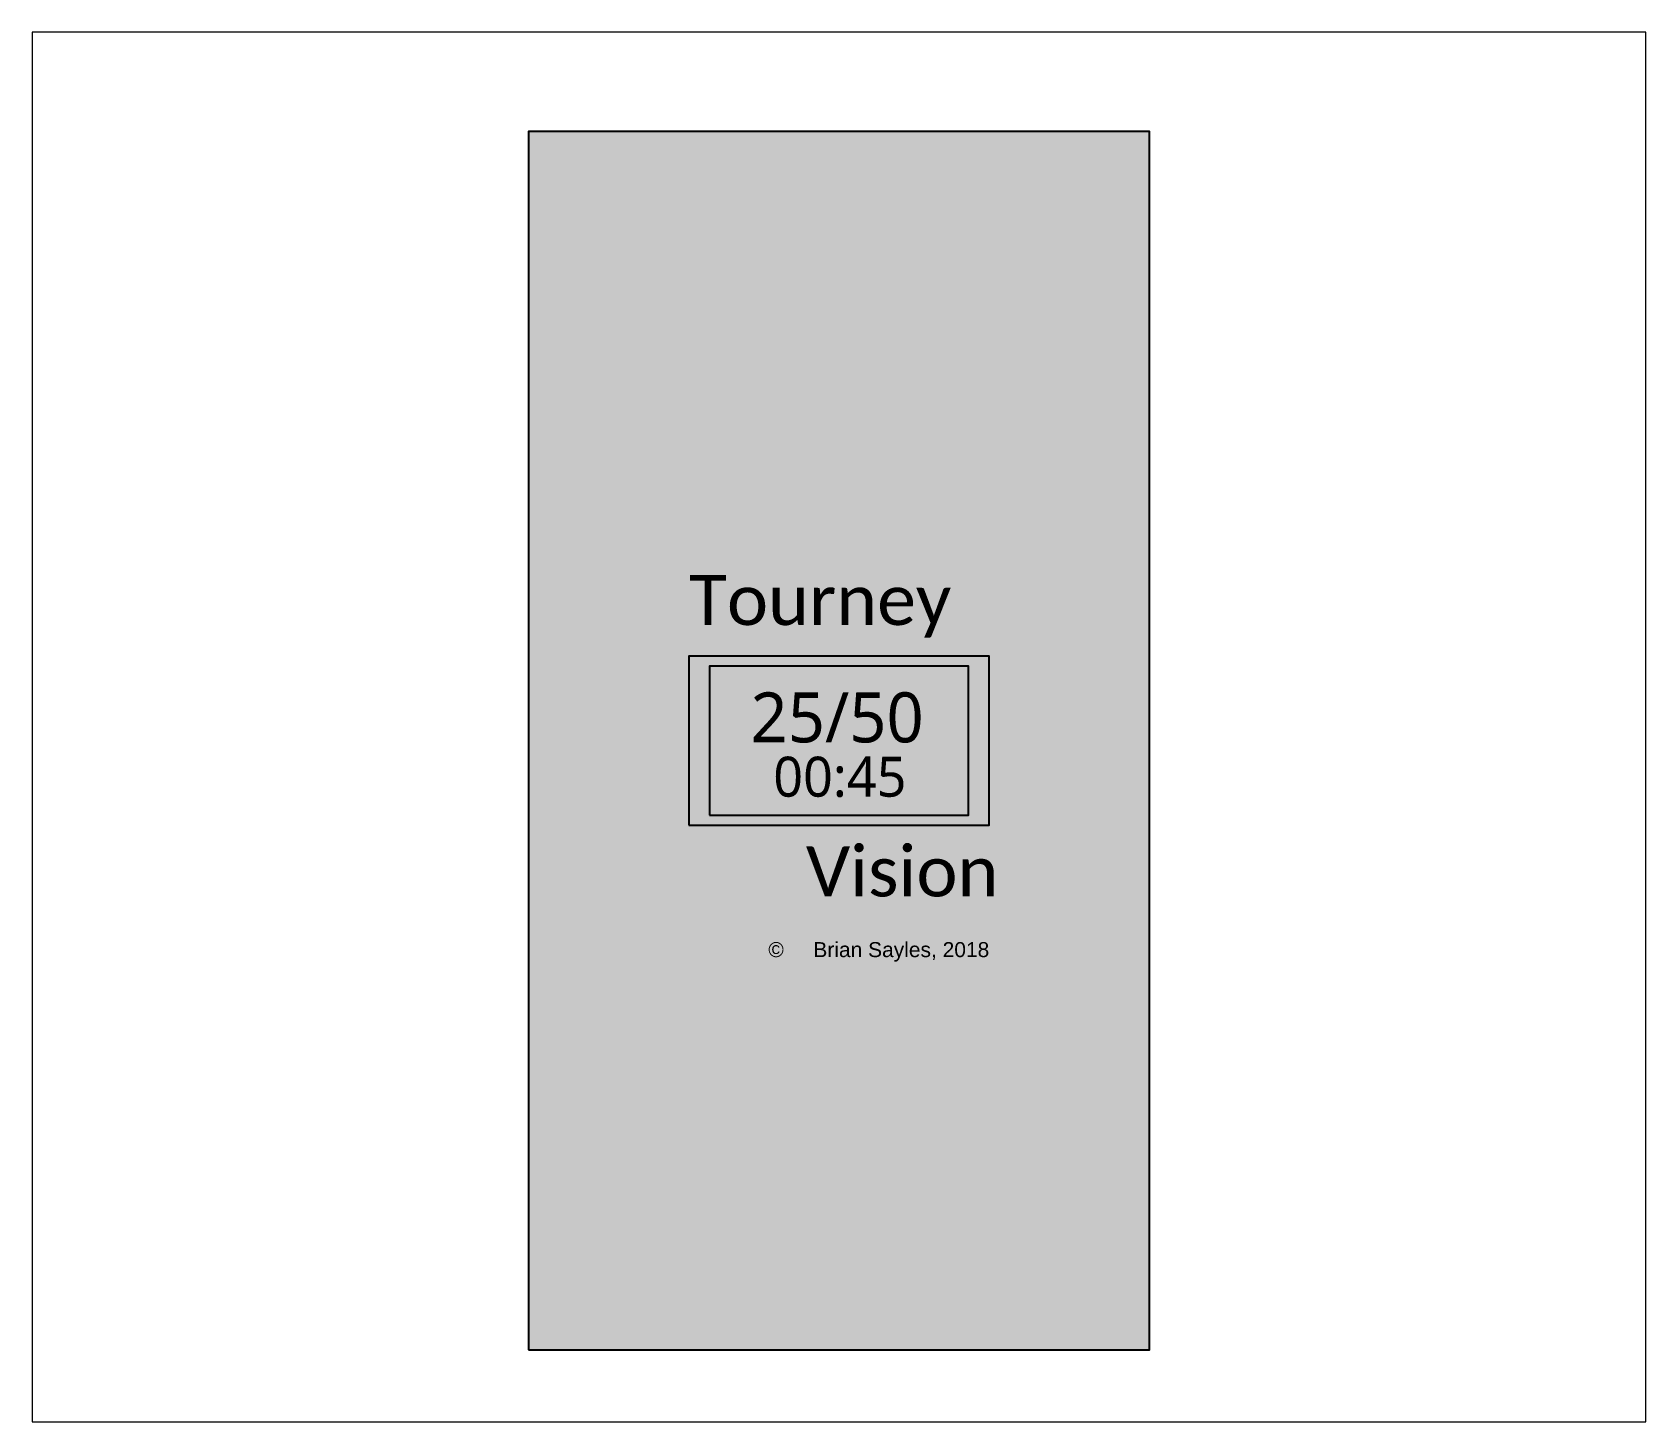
# Paper-space layout 'Layout1' of a CAD drawing. Header units: inches. Extents: x 1.05 to 9.48, y 0.46 to 7.72.
# The model-space entities are those that its viewports show. They can reach past a viewport. Long polylines and large blocks are cut down to what shows.
import ezdxf

# ---------------------------------------------------------------- set-up
doc = ezdxf.new("R2010")
doc.units = ezdxf.units.IN
doc.header["$MEASUREMENT"] = 0

msp = doc.modelspace()

# ---------------------------------------------------------------- hatches: boundary and pattern name
h = msp.add_hatch(color=256)
h.set_gradient(color1=(0, 204, 0), color2=(47, 76, 38), tint=1, name='SPHERICAL')
h.paths.add_polyline_path([(1543.2, 2345.6), (301.2, 2345.6), (301.2, -90.4), (1543.2, -90.4)])
h.paths.add_polyline_path([(1222.2, 1296.4), (1222.2, 958.9), (622.2, 958.9), (622.2, 1296.4)], flags=16)
h.paths.add_polyline_path([(1181, 1276.4), (1181, 978.9), (663, 978.9), (663, 1276.4)], flags=0)
h.paths.add_polyline_path([(767.4, 970.7), (1079.3, 970.7), (1079.3, 1138.8), (767.4, 1138.8)], flags=8)
h.paths.add_polyline_path([(716.3, 1068.1), (1127.9, 1068.1), (1127.9, 1278.2), (716.3, 1278.2)], flags=8)
h = msp.add_hatch(color=251)
h.paths.add_polyline_path([(1222.2, 1296.4), (622.2, 1296.4), (622.2, 958.9), (1222.2, 958.9)])
h.paths.add_polyline_path([(1181, 978.9), (663, 978.9), (663, 1276.4), (1181, 1276.4)], flags=16)
h = msp.add_hatch(color=256)
h.set_gradient(color1=(255, 255, 255), color2=(38, 153, 0), tint=1, name='INVSPHERICAL')
h.paths.add_polyline_path([(1181, 1276.4), (663, 1276.4), (663, 978.9), (1181, 978.9)])

# ---------------------------------------------------------------- linework, layer by layer
for points in [[(301.2, -90.4), (1543.2, -90.4), (1543.2, 2345.6), (301.2, 2345.6)], [(622.2, 958.9), (1222.2, 958.9), (1222.2, 1296.4), (622.2, 1296.4)], [(663, 978.9), (1181, 978.9), (1181, 1276.4), (663, 1276.4)]]:
    msp.add_lwpolyline(points, close=True)

# ---------------------------------------------------------------- texts
at = {"color": 253, "char_height": 100, "attachment_point": 1}
for s, insert in [('{\\fCalibri Light|b0|i0|c0|p34;Tourney}', (622.2, 1458.8)), ('\\pi233.85;{\\fCalibri Light|b0|i0|c0|p34;Vision}', (622.2, 916))]:
    msp.add_mtext_dynamic_manual_height_columns(s, width=600, gutter_width=1, heights=[0], dxfattribs=dict(at, insert=insert))
at = {"attachment_point": 1}
for s, width, insert, char_height in [('\\pi82.201;{\\fTrebuchet MS|b0|i0|c0|p34;\\C150;25/50}', 517.937, (663, 1224.1), 100), ('\\pi127.76;{\\fTrebuchet MS|b0|i0|c0|p34;\\C1;00:45}', 517.937, (663, 1095.5), 80), ('\\pi10.827,l150,t250.83;{\\fArial|b0|i0|c0|p34;©^IBrian Sayles, 2018}', 698.536, (620.1, 724.7), 30)]:
    msp.add_mtext_dynamic_manual_height_columns(s, width=width, gutter_width=1, heights=[0], dxfattribs=dict(at, insert=insert, char_height=char_height))

psp = doc.layouts.get("Layout1")

# ---------------------------------------------------------------- viewports
at = {"layer": '0'}
psp.add_viewport(center=(5.2687, 4.09), size=(8.43, 7.260202), view_center_point=(922.1733, 1154.8959), view_height=2778.780044, dxfattribs=at)

doc.saveas('drawing.dxf')
